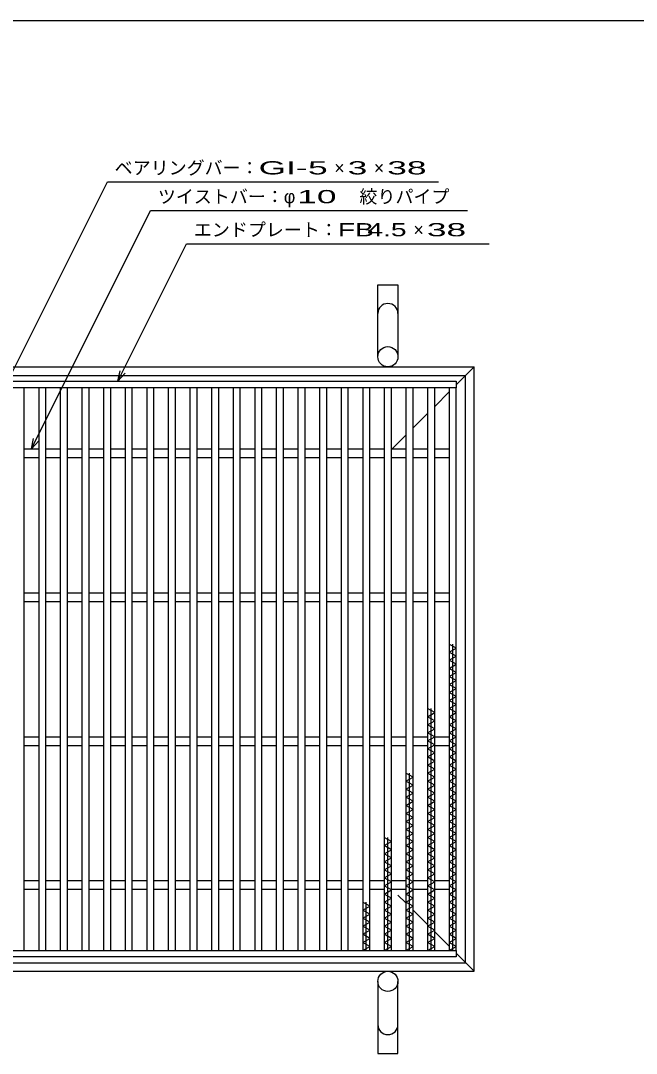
# Model space of a CAD drawing. Units: millimetres, scale not verified. Extents: x -910 to 866, y -641 to 527.
# Drawn here: x -566 to -138, y -191 to 527 of the extents above; entities that cross this region are included whole.
import ezdxf
from ezdxf.enums import TextEntityAlignment as Align

# ---------------------------------------------------------------- set-up
doc = ezdxf.new("R2010")
doc.units = ezdxf.units.MM
doc.header["$LTSCALE"] = 5
for name, color, linetype, lineweight in [('0_2', 150, 'Continuous', 25), ('16', 3, 'Continuous', 25), ('19', 6, 'Continuous', 25), ('22', 4, 'Continuous', 25)]:
    doc.layers.add(name, color=color, linetype=linetype, lineweight=lineweight)
doc.styles.add('ベクトル', font='')
doc.styles.get('ベクトル').set_extended_font_data('ベクトル')

msp = doc.modelspace()

# ---------------------------------------------------------------- linework, layer by layer
at = {"layer": '0_2'}
msp.add_line((-864.5, 526.75), (865.5, 526.75), dxfattribs=at)
at = {"layer": '16'}
for p, q in [((-658, 276.25), (-263, 276.25)), ((-263, 276.25), (-263, 271.75)), ((-263, 271.75), (-658, 271.75)), ((-563, 271.75), (-568, 271.75)), ((-563, -119.25), (-563, 271.75)), ((-553, 271.75), (-553, -119.25)), ((-548, 271.75), (-553, 271.75)), ((-548, -119.25), (-548, 271.75)), ((-538, 271.75), (-538, -119.25)), ((-533, 271.75), (-538, 271.75)), ((-533, -119.25), (-533, 271.75)), ((-523, 271.75), (-523, -119.25)), ((-518, 271.75), (-523, 271.75)), ((-518, -119.25), (-518, 271.75)), ((-508, 271.75), (-508, -119.25)), ((-503, 271.75), (-508, 271.75)), ((-503, -119.25), (-503, 271.75)), ((-493, 271.75), (-493, -119.25)), ((-488, 271.75), (-493, 271.75)), ((-488, -119.25), (-488, 271.75)), ((-478, 271.75), (-478, -119.25)), ((-473, 271.75), (-478, 271.75)), ((-473, -119.25), (-473, 271.75)), ((-463, 271.75), (-463, -119.25)), ((-458, 271.75), (-463, 271.75)), ((-458, -119.25), (-458, 271.75)), ((-448, 271.75), (-448, -119.25)), ((-443, 271.75), (-448, 271.75)), ((-443, -119.25), (-443, 271.75)), ((-433, 271.75), (-433, -119.25)), ((-428, 271.75), (-433, 271.75)), ((-428, -119.25), (-428, 271.75)), ((-418, 271.75), (-418, -119.25)), ((-413, 271.75), (-418, 271.75)), ((-413, -119.25), (-413, 271.75)), ((-403, 271.75), (-403, -119.25)), ((-398, 271.75), (-403, 271.75)), ((-398, -119.25), (-398, 271.75)), ((-388, 271.75), (-388, -119.25)), ((-383, 271.75), (-388, 271.75)), ((-383, -119.25), (-383, 271.75)), ((-373, 271.75), (-373, -119.25)), ((-368, 271.75), (-373, 271.75)), ((-368, -119.25), (-368, 271.75)), ((-358, 271.75), (-358, -119.25)), ((-353, 271.75), (-358, 271.75)), ((-353, -119.25), (-353, 271.75)), ((-343, 271.75), (-343, -119.25)), ((-338, 271.75), (-343, 271.75)), ((-338, -119.25), (-338, 271.75)), ((-328, 271.75), (-328, -119.25)), ((-323, 271.75), (-328, 271.75)), ((-323, -119.25), (-323, 271.75)), ((-313, 271.75), (-313, -119.25)), ((-308, 271.75), (-313, 271.75)), ((-308, -119.25), (-308, 271.75)), ((-298, 271.75), (-298, -119.25)), ((-293, 271.75), (-298, 271.75)), ((-293, -119.25), (-293, 271.75)), ((-283, 271.75), (-283, -119.25)), ((-278, 271.75), (-283, 271.75)), ((-278, -119.25), (-278, 271.75)), ((-268, 271.75), (-268, -119.25)), ((-263, 271.75), (-268, 271.75)), ((-263, -119.25), (-263, 271.75)), ((-563, 229.25), (-553, 229.25)), ((-563, 223.25), (-553, 223.25)), ((-548, 229.25), (-538, 229.25)), ((-548, 223.25), (-538, 223.25)), ((-533, 229.25), (-523, 229.25)), ((-533, 223.25), (-523, 223.25)), ((-518, 229.25), (-508, 229.25)), ((-518, 223.25), (-508, 223.25)), ((-503, 229.25), (-493, 229.25)), ((-503, 223.25), (-493, 223.25)), ((-488, 229.25), (-478, 229.25)), ((-488, 223.25), (-478, 223.25)), ((-473, 229.25), (-463, 229.25)), ((-473, 223.25), (-463, 223.25)), ((-458, 229.25), (-448, 229.25)), ((-458, 223.25), (-448, 223.25)), ((-443, 229.25), (-433, 229.25)), ((-443, 223.25), (-433, 223.25)), ((-428, 229.25), (-418, 229.25)), ((-428, 223.25), (-418, 223.25)), ((-413, 229.25), (-403, 229.25)), ((-413, 223.25), (-403, 223.25)), ((-398, 229.25), (-388, 229.25)), ((-398, 223.25), (-388, 223.25)), ((-383, 229.25), (-373, 229.25)), ((-383, 223.25), (-373, 223.25)), ((-368, 229.25), (-358, 229.25)), ((-368, 223.25), (-358, 223.25)), ((-353, 229.25), (-343, 229.25)), ((-353, 223.25), (-343, 223.25)), ((-338, 229.25), (-328, 229.25)), ((-338, 223.25), (-328, 223.25)), ((-323, 229.25), (-313, 229.25)), ((-323, 223.25), (-313, 223.25)), ((-308, 229.25), (-298, 229.25)), ((-308, 223.25), (-298, 223.25)), ((-293, 229.25), (-283, 229.25)), ((-293, 223.25), (-283, 223.25)), ((-278, 229.25), (-268, 229.25)), ((-278, 223.25), (-268, 223.25)), ((-563, 129.25), (-553, 129.25)), ((-548, 129.25), (-538, 129.25)), ((-533, 129.25), (-523, 129.25)), ((-518, 129.25), (-508, 129.25)), ((-503, 129.25), (-493, 129.25)), ((-488, 129.25), (-478, 129.25)), ((-473, 129.25), (-463, 129.25)), ((-458, 129.25), (-448, 129.25)), ((-443, 129.25), (-433, 129.25)), ((-428, 129.25), (-418, 129.25)), ((-413, 129.25), (-403, 129.25)), ((-398, 129.25), (-388, 129.25)), ((-383, 129.25), (-373, 129.25)), ((-368, 129.25), (-358, 129.25)), ((-353, 129.25), (-343, 129.25)), ((-338, 129.25), (-328, 129.25)), ((-323, 129.25), (-313, 129.25)), ((-308, 129.25), (-298, 129.25)), ((-293, 129.25), (-283, 129.25)), ((-278, 129.25), (-268, 129.25)), ((-563, 123.25), (-553, 123.25)), ((-548, 123.25), (-538, 123.25)), ((-533, 123.25), (-523, 123.25)), ((-518, 123.25), (-508, 123.25)), ((-503, 123.25), (-493, 123.25)), ((-488, 123.25), (-478, 123.25)), ((-473, 123.25), (-463, 123.25)), ((-458, 123.25), (-448, 123.25)), ((-443, 123.25), (-433, 123.25)), ((-428, 123.25), (-418, 123.25)), ((-413, 123.25), (-403, 123.25)), ((-398, 123.25), (-388, 123.25)), ((-383, 123.25), (-373, 123.25)), ((-368, 123.25), (-358, 123.25)), ((-353, 123.25), (-343, 123.25)), ((-338, 123.25), (-328, 123.25)), ((-323, 123.25), (-313, 123.25)), ((-308, 123.25), (-298, 123.25)), ((-293, 123.25), (-283, 123.25)), ((-278, 123.25), (-268, 123.25)), ((-263, 90.75), (-268, 93.55)), ((-265.5, -119.25), (-265.5, 93.55)), ((-268, 87.95), (-263, 90.75)), ((-263, 85.15), (-268, 87.95)), ((-268, 82.35), (-263, 85.15)), ((-263, 79.55), (-268, 82.35)), ((-268, 76.75), (-263, 79.55)), ((-263, 73.95), (-268, 76.75)), ((-268, 71.15), (-263, 73.95)), ((-263, 68.35), (-268, 71.15)), ((-268, 65.55), (-263, 68.35)), ((-263, 62.75), (-268, 65.55)), ((-268, 59.95), (-263, 62.75)), ((-263, 57.15), (-268, 59.95)), ((-268, 54.35), (-263, 57.15)), ((-263, 51.55), (-268, 54.35)), ((-268, 48.75), (-263, 51.55)), ((-278, 45.95), (-283, 48.75)), ((-283, 43.15), (-278, 45.95)), ((-278, 40.35), (-283, 43.15)), ((-280.5, -119.25), (-280.5, 48.75)), ((-263, 45.95), (-268, 48.75)), ((-268, 43.15), (-263, 45.95)), ((-263, 40.35), (-268, 43.15)), ((-283, 37.55), (-278, 40.35)), ((-278, 34.75), (-283, 37.55)), ((-268, 37.55), (-263, 40.35)), ((-263, 34.75), (-268, 37.55)), ((-563, 29.25), (-553, 29.25)), ((-548, 29.25), (-538, 29.25)), ((-533, 29.25), (-523, 29.25)), ((-518, 29.25), (-508, 29.25)), ((-503, 29.25), (-493, 29.25)), ((-488, 29.25), (-478, 29.25)), ((-473, 29.25), (-463, 29.25)), ((-458, 29.25), (-448, 29.25)), ((-443, 29.25), (-433, 29.25)), ((-428, 29.25), (-418, 29.25)), ((-413, 29.25), (-403, 29.25)), ((-398, 29.25), (-388, 29.25)), ((-383, 29.25), (-373, 29.25)), ((-368, 29.25), (-358, 29.25)), ((-353, 29.25), (-343, 29.25)), ((-338, 29.25), (-328, 29.25)), ((-323, 29.25), (-313, 29.25)), ((-308, 29.25), (-298, 29.25)), ((-293, 29.25), (-283, 29.25)), ((-283, 31.95), (-278, 34.75)), ((-278, 29.15), (-283, 31.95)), ((-283, 26.35), (-278, 29.15)), ((-278, 29.25), (-268, 29.25)), ((-268, 31.95), (-263, 34.75)), ((-263, 29.15), (-268, 31.95)), ((-268, 26.35), (-263, 29.15)), ((-563, 23.25), (-553, 23.25)), ((-548, 23.25), (-538, 23.25)), ((-533, 23.25), (-523, 23.25)), ((-518, 23.25), (-508, 23.25)), ((-503, 23.25), (-493, 23.25)), ((-488, 23.25), (-478, 23.25)), ((-473, 23.25), (-463, 23.25)), ((-458, 23.25), (-448, 23.25)), ((-443, 23.25), (-433, 23.25)), ((-428, 23.25), (-418, 23.25)), ((-413, 23.25), (-403, 23.25)), ((-398, 23.25), (-388, 23.25)), ((-383, 23.25), (-373, 23.25)), ((-368, 23.25), (-358, 23.25)), ((-353, 23.25), (-343, 23.25)), ((-338, 23.25), (-328, 23.25)), ((-323, 23.25), (-313, 23.25)), ((-308, 23.25), (-298, 23.25)), ((-293, 23.25), (-283, 23.25)), ((-278, 23.55), (-283, 26.35)), ((-283, 20.75), (-278, 23.55)), ((-278, 23.25), (-268, 23.25)), ((-263, 23.55), (-268, 26.35)), ((-268, 20.75), (-263, 23.55)), ((-278, 17.95), (-283, 20.75)), ((-283, 15.15), (-278, 17.95)), ((-278, 12.35), (-283, 15.15)), ((-263, 17.95), (-268, 20.75)), ((-268, 15.15), (-263, 17.95)), ((-263, 12.35), (-268, 15.15)), ((-283, 9.55), (-278, 12.35)), ((-278, 6.75), (-283, 9.55)), ((-268, 9.55), (-263, 12.35)), ((-263, 6.75), (-268, 9.55)), ((-293, 1.15), (-298, 3.95)), ((-298, -1.65), (-293, 1.15)), ((-295.5, -119.25), (-295.5, 3.95)), ((-283, 3.95), (-278, 6.75)), ((-278, 1.15), (-283, 3.95)), ((-283, -1.65), (-278, 1.15)), ((-268, 3.95), (-263, 6.75)), ((-263, 1.15), (-268, 3.95)), ((-268, -1.65), (-263, 1.15)), ((-293, -4.45), (-298, -1.65)), ((-298, -7.25), (-293, -4.45)), ((-278, -4.45), (-283, -1.65)), ((-283, -7.25), (-278, -4.45)), ((-263, -4.45), (-268, -1.65)), ((-268, -7.25), (-263, -4.45)), ((-293, -10.05), (-298, -7.25)), ((-298, -12.85), (-293, -10.05)), ((-293, -15.65), (-298, -12.85)), ((-278, -10.05), (-283, -7.25)), ((-283, -12.85), (-278, -10.05)), ((-278, -15.65), (-283, -12.85)), ((-263, -10.05), (-268, -7.25)), ((-268, -12.85), (-263, -10.05)), ((-263, -15.65), (-268, -12.85)), ((-298, -18.45), (-293, -15.65)), ((-293, -21.25), (-298, -18.45)), ((-298, -24.05), (-293, -21.25)), ((-283, -18.45), (-278, -15.65)), ((-278, -21.25), (-283, -18.45)), ((-283, -24.05), (-278, -21.25)), ((-268, -18.45), (-263, -15.65)), ((-263, -21.25), (-268, -18.45)), ((-268, -24.05), (-263, -21.25)), ((-293, -26.85), (-298, -24.05)), ((-298, -29.65), (-293, -26.85)), ((-278, -26.85), (-283, -24.05)), ((-283, -29.65), (-278, -26.85)), ((-263, -26.85), (-268, -24.05)), ((-268, -29.65), (-263, -26.85)), ((-293, -32.45), (-298, -29.65)), ((-298, -35.25), (-293, -32.45)), ((-293, -38.05), (-298, -35.25)), ((-278, -32.45), (-283, -29.65)), ((-283, -35.25), (-278, -32.45)), ((-278, -38.05), (-283, -35.25)), ((-263, -32.45), (-268, -29.65)), ((-268, -35.25), (-263, -32.45)), ((-263, -38.05), (-268, -35.25)), ((-308, -43.65), (-313, -40.85)), ((-310.5, -119.25), (-310.5, -40.85)), ((-298, -40.85), (-293, -38.05)), ((-293, -43.65), (-298, -40.85)), ((-283, -40.85), (-278, -38.05)), ((-278, -43.65), (-283, -40.85)), ((-268, -40.85), (-263, -38.05)), ((-263, -43.65), (-268, -40.85)), ((-313, -46.45), (-308, -43.65)), ((-308, -49.25), (-313, -46.45)), ((-313, -52.05), (-308, -49.25)), ((-298, -46.45), (-293, -43.65)), ((-293, -49.25), (-298, -46.45)), ((-298, -52.05), (-293, -49.25)), ((-283, -46.45), (-278, -43.65)), ((-278, -49.25), (-283, -46.45)), ((-283, -52.05), (-278, -49.25)), ((-268, -46.45), (-263, -43.65)), ((-263, -49.25), (-268, -46.45)), ((-268, -52.05), (-263, -49.25)), ((-308, -54.85), (-313, -52.05)), ((-313, -57.65), (-308, -54.85)), ((-293, -54.85), (-298, -52.05)), ((-298, -57.65), (-293, -54.85)), ((-278, -54.85), (-283, -52.05)), ((-283, -57.65), (-278, -54.85)), ((-263, -54.85), (-268, -52.05)), ((-268, -57.65), (-263, -54.85)), ((-308, -60.45), (-313, -57.65)), ((-313, -63.25), (-308, -60.45)), ((-308, -66.05), (-313, -63.25)), ((-293, -60.45), (-298, -57.65)), ((-298, -63.25), (-293, -60.45)), ((-293, -66.05), (-298, -63.25)), ((-278, -60.45), (-283, -57.65)), ((-283, -63.25), (-278, -60.45)), ((-278, -66.05), (-283, -63.25)), ((-263, -60.45), (-268, -57.65)), ((-268, -63.25), (-263, -60.45)), ((-263, -66.05), (-268, -63.25)), ((-563, -70.75), (-553, -70.75)), ((-548, -70.75), (-538, -70.75)), ((-533, -70.75), (-523, -70.75)), ((-518, -70.75), (-508, -70.75)), ((-503, -70.75), (-493, -70.75)), ((-488, -70.75), (-478, -70.75)), ((-473, -70.75), (-463, -70.75)), ((-458, -70.75), (-448, -70.75)), ((-443, -70.75), (-433, -70.75)), ((-428, -70.75), (-418, -70.75)), ((-413, -70.75), (-403, -70.75)), ((-398, -70.75), (-388, -70.75)), ((-383, -70.75), (-373, -70.75)), ((-368, -70.75), (-358, -70.75)), ((-353, -70.75), (-343, -70.75)), ((-338, -70.75), (-328, -70.75)), ((-323, -70.75), (-313, -70.75)), ((-313, -68.85), (-308, -66.05)), ((-308, -71.65), (-313, -68.85)), ((-313, -74.45), (-308, -71.65)), ((-308, -70.75), (-298, -70.75)), ((-298, -68.85), (-293, -66.05)), ((-293, -71.65), (-298, -68.85)), ((-298, -74.45), (-293, -71.65)), ((-293, -70.75), (-283, -70.75)), ((-283, -68.85), (-278, -66.05)), ((-278, -71.65), (-283, -68.85)), ((-283, -74.45), (-278, -71.65)), ((-278, -70.75), (-268, -70.75)), ((-268, -68.85), (-263, -66.05)), ((-263, -71.65), (-268, -68.85)), ((-268, -74.45), (-263, -71.65)), ((-563, -76.75), (-553, -76.75)), ((-548, -76.75), (-538, -76.75)), ((-533, -76.75), (-523, -76.75)), ((-518, -76.75), (-508, -76.75)), ((-503, -76.75), (-493, -76.75)), ((-488, -76.75), (-478, -76.75)), ((-473, -76.75), (-463, -76.75)), ((-458, -76.75), (-448, -76.75)), ((-443, -76.75), (-433, -76.75)), ((-428, -76.75), (-418, -76.75)), ((-413, -76.75), (-403, -76.75)), ((-398, -76.75), (-388, -76.75)), ((-383, -76.75), (-373, -76.75)), ((-368, -76.75), (-358, -76.75)), ((-353, -76.75), (-343, -76.75)), ((-338, -76.75), (-328, -76.75)), ((-323, -76.75), (-313, -76.75)), ((-308, -77.25), (-313, -74.45)), ((-313, -80.05), (-308, -77.25)), ((-308, -76.75), (-298, -76.75)), ((-293, -77.25), (-298, -74.45)), ((-298, -80.05), (-293, -77.25)), ((-293, -76.75), (-283, -76.75)), ((-278, -77.25), (-283, -74.45)), ((-283, -80.05), (-278, -77.25)), ((-278, -76.75), (-268, -76.75)), ((-263, -77.25), (-268, -74.45)), ((-268, -80.05), (-263, -77.25)), ((-323, -88.45), (-328, -85.65)), ((-325.5, -119.25), (-325.5, -85.65)), ((-308, -82.85), (-313, -80.05)), ((-313, -85.65), (-308, -82.85)), ((-308, -88.45), (-313, -85.65)), ((-293, -82.85), (-298, -80.05)), ((-298, -85.65), (-293, -82.85)), ((-293, -88.45), (-298, -85.65)), ((-278, -82.85), (-283, -80.05)), ((-283, -85.65), (-278, -82.85)), ((-278, -88.45), (-283, -85.65)), ((-263, -82.85), (-268, -80.05)), ((-268, -85.65), (-263, -82.85)), ((-263, -88.45), (-268, -85.65)), ((-328, -91.25), (-323, -88.45)), ((-323, -94.05), (-328, -91.25)), ((-313, -91.25), (-308, -88.45)), ((-308, -94.05), (-313, -91.25)), ((-298, -91.25), (-293, -88.45)), ((-293, -94.05), (-298, -91.25)), ((-283, -91.25), (-278, -88.45)), ((-278, -94.05), (-283, -91.25)), ((-268, -91.25), (-263, -88.45)), ((-263, -94.05), (-268, -91.25)), ((-328, -96.85), (-323, -94.05)), ((-323, -99.65), (-328, -96.85)), ((-328, -102.45), (-323, -99.65)), ((-313, -96.85), (-308, -94.05)), ((-308, -99.65), (-313, -96.85)), ((-313, -102.45), (-308, -99.65)), ((-298, -96.85), (-293, -94.05)), ((-293, -99.65), (-298, -96.85)), ((-298, -102.45), (-293, -99.65)), ((-283, -96.85), (-278, -94.05)), ((-278, -99.65), (-283, -96.85)), ((-283, -102.45), (-278, -99.65)), ((-268, -96.85), (-263, -94.05)), ((-263, -99.65), (-268, -96.85)), ((-268, -102.45), (-263, -99.65)), ((-323, -105.25), (-328, -102.45)), ((-328, -108.05), (-323, -105.25)), ((-308, -105.25), (-313, -102.45)), ((-313, -108.05), (-308, -105.25)), ((-293, -105.25), (-298, -102.45)), ((-298, -108.05), (-293, -105.25)), ((-278, -105.25), (-283, -102.45)), ((-283, -108.05), (-278, -105.25)), ((-263, -105.25), (-268, -102.45)), ((-268, -108.05), (-263, -105.25)), ((-323, -110.85), (-328, -108.05)), ((-328, -113.65), (-323, -110.85)), ((-323, -116.45), (-328, -113.65)), ((-308, -110.85), (-313, -108.05)), ((-313, -113.65), (-308, -110.85)), ((-308, -116.45), (-313, -113.65)), ((-293, -110.85), (-298, -108.05)), ((-298, -113.65), (-293, -110.85)), ((-293, -116.45), (-298, -113.65)), ((-278, -110.85), (-283, -108.05)), ((-283, -113.65), (-278, -110.85)), ((-278, -116.45), (-283, -113.65)), ((-263, -110.85), (-268, -108.05)), ((-268, -113.65), (-263, -110.85)), ((-263, -116.45), (-268, -113.65)), ((-658, -119.25), (-263, -119.25)), ((-568, -119.25), (-563, -119.25)), ((-553, -119.25), (-548, -119.25)), ((-538, -119.25), (-533, -119.25)), ((-523, -119.25), (-518, -119.25)), ((-508, -119.25), (-503, -119.25)), ((-493, -119.25), (-488, -119.25)), ((-478, -119.25), (-473, -119.25)), ((-463, -119.25), (-458, -119.25)), ((-448, -119.25), (-443, -119.25)), ((-433, -119.25), (-428, -119.25)), ((-418, -119.25), (-413, -119.25)), ((-403, -119.25), (-398, -119.25)), ((-388, -119.25), (-383, -119.25)), ((-373, -119.25), (-368, -119.25)), ((-358, -119.25), (-353, -119.25)), ((-343, -119.25), (-338, -119.25)), ((-328, -119.25), (-323, -116.45)), ((-328, -119.25), (-323, -119.25)), ((-313, -119.25), (-308, -116.45)), ((-313, -119.25), (-308, -119.25)), ((-298, -119.25), (-293, -116.45)), ((-298, -119.25), (-293, -119.25)), ((-283, -119.25), (-278, -116.45)), ((-283, -119.25), (-278, -119.25)), ((-268, -119.25), (-263, -116.45)), ((-268, -119.25), (-263, -119.25)), ((-263, -119.25), (-263, -123.75)), ((-263, -123.75), (-658, -123.75))]:
    msp.add_line(p, q, dxfattribs=at)
at = {"layer": '19'}
for p, q in [((-317.5, 293.25), (-317.5, 343.25)), ((-317.5, 343.25), (-303.5, 343.25)), ((-303.5, 343.25), (-303.5, 293.25)), ((-670.5, 286.25), (-250.5, 286.25)), ((-664.5, 280.25), (-256.5, 280.25)), ((-263, 273.75), (-250.5, 286.25)), ((-256.5, -127.75), (-256.5, 280.25)), ((-250.5, -133.75), (-250.5, 286.25)), ((-278, 258.75), (-268, 268.75)), ((-293, 243.75), (-283, 253.75)), ((-307.5, 229.25), (-298, 238.75)), ((-298, -86.25), (-303.5, -80.75)), ((-283, -101.25), (-293, -91.25)), ((-268, -116.25), (-278, -106.25)), ((-250.5, -133.75), (-263, -121.25)), ((-664.5, -127.75), (-256.5, -127.75)), ((-670.5, -133.75), (-250.5, -133.75)), ((-317.5, -140.75), (-317.5, -190.75)), ((-303.5, -190.75), (-303.5, -140.75)), ((-317.5, -190.75), (-303.5, -190.75))]:
    msp.add_line(p, q, dxfattribs=at)
for centre in [(-310.5, 293.25), (-310.5, -140.75)]:
    msp.add_circle(centre, 7, dxfattribs=at)
for centre, start, end in [((-310.5, 323.25), 0, 180), ((-310.5, -170.75), 180, 0)]:
    msp.add_arc(centre, 7, start, end, dxfattribs=at)
at = {"layer": '22'}
for p, q in [((-623, 179.25), (-505.25, 414.75)), ((-505.25, 414.75), (-275.25, 414.75)), ((-558, 229.25), (-475.25, 394.75)), ((-475.25, 394.75), (-255.25, 394.75)), ((-498, 276.25), (-450.25, 371.75)), ((-450.25, 371.75), (-240.25, 371.75)), ((-498, 276.25), (-496.5, 283.55)), ((-498, 276.25), (-493, 281.75)), ((-558, 229.25), (-556.5, 236.55)), ((-558, 229.25), (-553, 234.75))]:
    msp.add_line(p, q, dxfattribs=at)

# ---------------------------------------------------------------- texts
at = {"layer": '22', "color": 2, "style": 'ベクトル'}
for s, height, p in [('ベアリングバー：', 9.164, (-500.25, 424.5)), ('×', 9.16, (-347.75, 424.5)), ('×', 9.16, (-320.25, 424.5)), ('ツイストバー：', 9.164, (-470.25, 404.5)), ('絞りパイプ', 9.164, (-330.25, 404.5)), ('φ', 9.16, (-382.75, 404.5)), ('エンドプレート：', 9.164, (-445.25, 381.5)), ('×', 9.16, (-292.75, 381.5))]:
    msp.add_text(s, height=height, dxfattribs=at).set_placement(p, align=Align.MIDDLE_LEFT)
for s, width, p in [('GI-', 2, (-400.25, 424.5)), (' 5 ', 2, (-372.75, 424.5)), (' 3 ', 2, (-345.25, 424.5)), (' 38 ', 2, (-317.75, 424.5)), (' 10 ', 2, (-380.25, 404.5)), ('FB', 1.6, (-345.25, 381.5)), (' 4.5 ', 1.6, (-330.25, 381.5)), (' 38 ', 2, (-290.25, 381.5))]:
    msp.add_text(s, height=9.164, dxfattribs=dict(at, width=width)).set_placement(p, align=Align.MIDDLE_LEFT)

doc.saveas('drawing.dxf')
